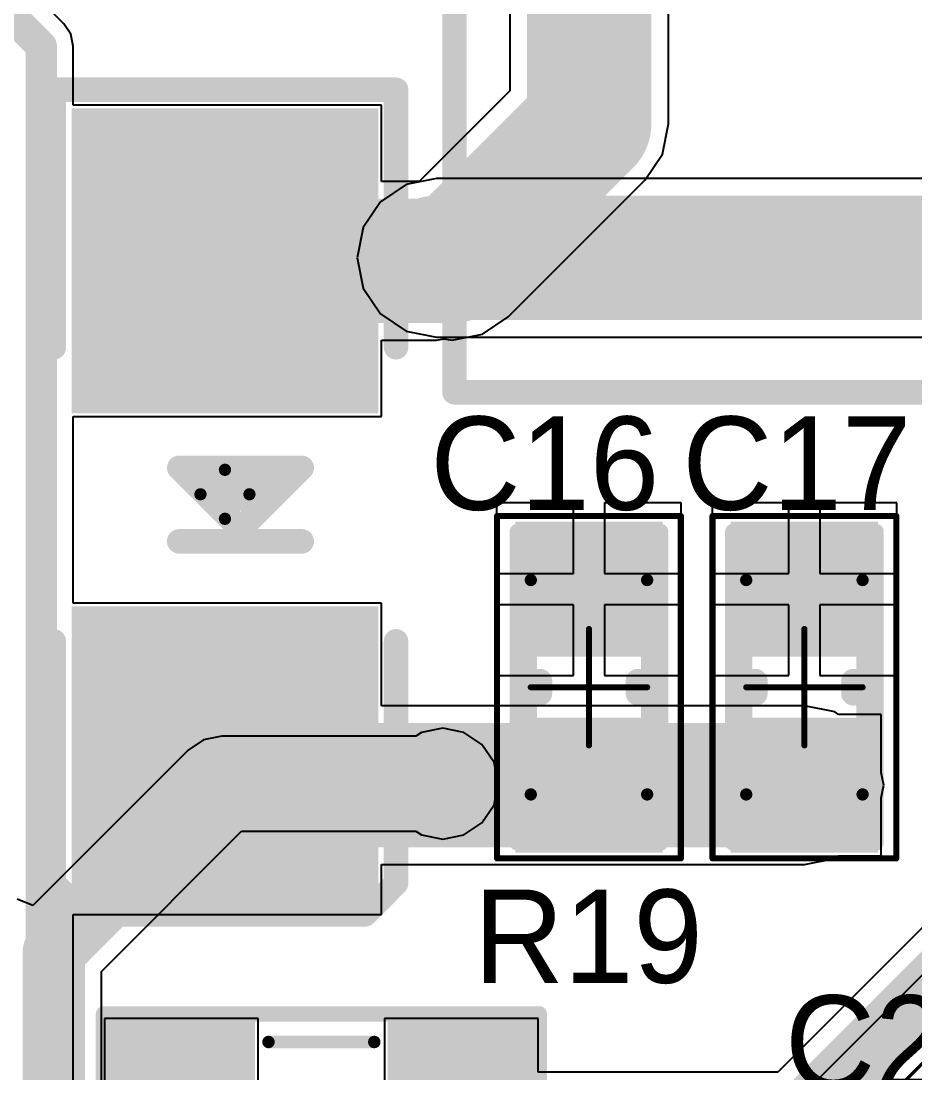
# Model space of a CAD drawing. Header units: millimetres. Extents: x 3.76 to 6.92, y 1.08 to 2.74.
# Drawn here: x 5.9935 to 6.2808, y 2.037 to 2.3751 of the extents above; entities that cross this region are included whole.
import ezdxf

# ---------------------------------------------------------------- set-up
doc = ezdxf.new("R2010")
doc.units = ezdxf.units.MM
doc.header["$MEASUREMENT"] = 0
for name, color, linetype in [('BottomLayer', 5, 'Continuous'), ('Mechanical1', 6, 'Continuous'), ('Mechanical13', 56, 'Continuous'), ('Mechanical15', 56, 'Continuous'), ('MultiLayer', 9, 'Continuous'), ('TopLayer', 1, 'Continuous'), ('TopOverlay', 2, 'Continuous'), ('TopPaste', 8, 'Continuous'), ('TopSolder', 216, 'Continuous'), ('ViaHoleLayer', 16, 'Continuous')]:
    doc.layers.add(name, color=color, linetype=linetype)

# ---------------------------------------------------------------- blocks, each defined once
blk = doc.blocks.new('RES_SMD_0805_24')
at = {"layer": 'TopLayer'}
for points in [[(-0.06469, -0.0275), (-0.02532, -0.0275), (-0.06469, 0.0275), (-0.02532, 0.0275)], [(0.02531, -0.0275), (0.06468, -0.0275), (0.02531, 0.0275), (0.06468, 0.0275)]]:
    blk.add_solid(points, dxfattribs=at)
at = {"layer": 'TopOverlay'}
for points, const_width in [([(-0.07, 0.033), (-0.07, -0.034)], 0.005), ([(0.07, 0.033), (-0.07, 0.033)], 0.005), ([(0.07, 0.033), (0.07, -0.034)], 0.005), ([(0.017, 0.025), (-0.017, 0.025)], 0.004), ([(0.017, -0.025), (-0.017, -0.025)], 0.004), ([(0.07, -0.034), (-0.07, -0.034)], 0.005)]:
    blk.add_lwpolyline(points, dxfattribs=dict(at, const_width=const_width))
for points, const_width in [([(-0.07125, 0.033, 1), (-0.06875, 0.033, 1)], 0.0025), ([(-0.07125, 0.033, 1), (-0.06875, 0.033, 1)], 0.0025), ([(0.06875, 0.033, 1), (0.07125, 0.033, 1)], 0.0025), ([(0.06875, 0.033, 1), (0.07125, 0.033, 1)], 0.0025), ([(-0.018, 0.025, 1), (-0.016, 0.025, 1)], 0.002), ([(0.016, 0.025, 1), (0.018, 0.025, 1)], 0.002), ([(-0.018, -0.025, 1), (-0.016, -0.025, 1)], 0.002), ([(0.016, -0.025, 1), (0.018, -0.025, 1)], 0.002), ([(-0.07125, -0.034, 1), (-0.06875, -0.034, 1)], 0.0025), ([(-0.07125, -0.034, 1), (-0.06875, -0.034, 1)], 0.0025), ([(0.06875, -0.034, 1), (0.07125, -0.034, 1)], 0.0025), ([(0.06875, -0.034, 1), (0.07125, -0.034, 1)], 0.0025)]:
    blk.add_lwpolyline(points, format="xyb", close=True, dxfattribs=dict(at, const_width=const_width))
at = {"layer": 'TopPaste'}
for points in [[(-0.06469, -0.0275), (-0.02532, -0.0275), (-0.06469, 0.0275), (-0.02532, 0.0275)], [(0.02531, -0.0275), (0.06468, -0.0275), (0.02531, 0.0275), (0.06468, 0.0275)]]:
    blk.add_solid(points, dxfattribs=at)
at = {"layer": 'TopSolder'}
for points in [[(-0.06869, -0.0315), (-0.02132, -0.0315), (-0.06869, 0.0315), (-0.02132, 0.0315)], [(0.02131, -0.0315), (0.06868, -0.0315), (0.02131, 0.0315), (0.06868, 0.0315)]]:
    blk.add_solid(points, dxfattribs=at)
blk = doc.blocks.new('L_SMD_M_12_10_46')
at = {"layer": 'TopOverlay', "const_width": 0.00787}
for points in [[(0.23622, -0.23622), (0.23622, 0.23622)], [(0.23622, -0.23622), (0.11417, -0.23622)]]:
    blk.add_lwpolyline(points, dxfattribs=at)
at = {"layer": 'TopOverlay', "const_width": 0.00394}
for points in [[(0.1122, -0.23622, 1), (0.11614, -0.23622, 1)], [(0.23425, -0.23622, 1), (0.23819, -0.23622, 1)], [(0.23425, -0.23622, 1), (0.23819, -0.23622, 1)]]:
    blk.add_lwpolyline(points, format="xyb", close=True, dxfattribs=at)
blk = doc.blocks.new('DIO_SMD_106_53')
at = {"layer": 'Mechanical1', "const_width": 0.00394}
for points in [[(0.005, 0.00787), (0.005, -0.00787)], [(-0.00287, 0), (0.01287, 0)]]:
    blk.add_lwpolyline(points, dxfattribs=at)
at = {"layer": 'Mechanical1', "const_width": 0.00197}
for points in [[(0.00402, 0.00787, 1), (0.00598, 0.00787, 1)], [(-0.00386, 0, 1), (-0.00189, 0, 1)], [(0.01189, 0, 1), (0.01386, 0, 1)], [(0.00402, -0.00787, 1), (0.00598, -0.00787, 1)]]:
    blk.add_lwpolyline(points, format="xyb", close=True, dxfattribs=at)
at = {"layer": 'TopLayer'}
for points in [[(-0.035, 0.04528), (-0.125, 0.04528), (-0.035, -0.04528), (-0.125, -0.04528)], [(0.125, 0.04528), (0.035, 0.04528), (0.125, -0.04528), (0.035, -0.04528)]]:
    blk.add_solid(points, dxfattribs=at)
at = {"layer": 'TopOverlay', "const_width": 0.00787}
for points in [[(-0.12, 0.055), (-0.13, 0.045)], [(-0.12, 0.055), (-0.04224, 0.055)], [(0.05224, 0.055), (0.135, 0.055)], [(0.135, 0.055), (0.135, -0.055)], [(-0.13, 0.045), (-0.13, -0.045)], [(-0.01012, 0.01469), (-0.01012, -0.02468)], [(0.0135, 0.01469), (-0.00618, -0.005)], [(0.0135, 0.01469), (0.0135, -0.02468)], [(0.00957, 0.00681), (0.00957, -0.01681)], [(0.00366, 0.00091), (0.00366, -0.01091)], [(-0.00618, -0.005), (0.0135, -0.02468)], [(-0.13, -0.045), (-0.12, -0.055)], [(-0.12, -0.055), (-0.04224, -0.055)], [(0.05224, -0.055), (0.135, -0.055)]]:
    blk.add_lwpolyline(points, dxfattribs=at)
at = {"layer": 'TopOverlay', "const_width": 0.00394}
for points in [[(-0.12197, 0.055, 1), (-0.11803, 0.055, 1)], [(-0.12197, 0.055, 1), (-0.11803, 0.055, 1)], [(-0.04421, 0.055, 1), (-0.04028, 0.055, 1)], [(0.05028, 0.055, 1), (0.05421, 0.055, 1)], [(0.13303, 0.055, 1), (0.13697, 0.055, 1)], [(0.13303, 0.055, 1), (0.13697, 0.055, 1)], [(-0.13197, 0.045, 1), (-0.12803, 0.045, 1)], [(-0.13197, 0.045, 1), (-0.12803, 0.045, 1)], [(-0.01209, 0.01469, 1), (-0.00815, 0.01469, 1)], [(0.01154, 0.01469, 1), (0.01547, 0.01469, 1)], [(0.01154, 0.01469, 1), (0.01547, 0.01469, 1)], [(0.0076, 0.00681, 1), (0.01154, 0.00681, 1)], [(0.00169, 0.00091, 1), (0.00563, 0.00091, 1)], [(-0.00815, -0.005, 1), (-0.00421, -0.005, 1)], [(-0.00815, -0.005, 1), (-0.00421, -0.005, 1)], [(0.00169, -0.01091, 1), (0.00563, -0.01091, 1)], [(0.0076, -0.01681, 1), (0.01154, -0.01681, 1)], [(-0.01209, -0.02468, 1), (-0.00815, -0.02468, 1)], [(0.01154, -0.02468, 1), (0.01547, -0.02468, 1)], [(0.01154, -0.02468, 1), (0.01547, -0.02468, 1)], [(-0.13197, -0.045, 1), (-0.12803, -0.045, 1)], [(-0.13197, -0.045, 1), (-0.12803, -0.045, 1)], [(-0.12197, -0.055, 1), (-0.11803, -0.055, 1)], [(-0.12197, -0.055, 1), (-0.11803, -0.055, 1)], [(-0.04421, -0.055, 1), (-0.04028, -0.055, 1)], [(0.05028, -0.055, 1), (0.05421, -0.055, 1)], [(0.13303, -0.055, 1), (0.13697, -0.055, 1)], [(0.13303, -0.055, 1), (0.13697, -0.055, 1)]]:
    blk.add_lwpolyline(points, format="xyb", close=True, dxfattribs=at)
at = {"layer": 'TopPaste'}
for points in [[(-0.035, 0.04528), (-0.125, 0.04528), (-0.035, -0.04528), (-0.125, -0.04528)], [(0.125, 0.04528), (0.035, 0.04528), (0.125, -0.04528), (0.035, -0.04528)]]:
    blk.add_solid(points, dxfattribs=at)
at = {"layer": 'TopSolder'}
for points in [[(-0.031, 0.04928), (-0.129, 0.04928), (-0.031, -0.04928), (-0.129, -0.04928)], [(0.129, 0.04928), (0.031, 0.04928), (0.129, -0.04928), (0.031, -0.04928)]]:
    blk.add_solid(points, dxfattribs=at)
blk = doc.blocks.new('CN_SMD_0603_65')
at = {"layer": 'Mechanical13', "const_width": 0.00394}
for points in [[(-0.03445, 0.0187), (-0.03445, -0.0187)], [(-0.03445, 0.0187), (0.03445, 0.0187)], [(0.03445, 0.0187), (0.03445, -0.0187)], [(-0.03445, -0.0187), (0.03445, -0.0187)]]:
    blk.add_lwpolyline(points, dxfattribs=at)
at = {"layer": 'Mechanical13', "const_width": 0.00197}
for points in [[(-0.03543, 0.0187, 1), (-0.03346, 0.0187, 1)], [(-0.03543, 0.0187, 1), (-0.03346, 0.0187, 1)], [(0.03346, 0.0187, 1), (0.03543, 0.0187, 1)], [(0.03346, 0.0187, 1), (0.03543, 0.0187, 1)], [(-0.03543, -0.0187, 1), (-0.03346, -0.0187, 1)], [(-0.03543, -0.0187, 1), (-0.03346, -0.0187, 1)], [(0.03346, -0.0187, 1), (0.03543, -0.0187, 1)], [(0.03346, -0.0187, 1), (0.03543, -0.0187, 1)]]:
    blk.add_lwpolyline(points, format="xyb", close=True, dxfattribs=at)
at = {"layer": 'Mechanical15', "const_width": 0.00197}
for points in [[(-0.055, 0.02953), (-0.055, -0.02953)], [(-0.055, 0.02953), (0.055, 0.02953)], [(0.055, 0.02953), (0.055, -0.02953)], [(0, 0.0187), (0, -0.0187)], [(-0.0187, 0), (0.0187, 0)], [(-0.055, -0.02953), (0.055, -0.02953)]]:
    blk.add_lwpolyline(points, dxfattribs=at)
at = {"layer": 'Mechanical15', "const_width": 0.000984}
for points in [[(-0.05549, 0.02953, 1), (-0.05451, 0.02953, 1)], [(-0.05549, 0.02953, 1), (-0.05451, 0.02953, 1)], [(0.05451, 0.02953, 1), (0.05549, 0.02953, 1)], [(0.05451, 0.02953, 1), (0.05549, 0.02953, 1)], [(-0.00049, 0.0187, 1), (0.00049, 0.0187, 1)], [(-0.01919, 0, 1), (-0.01821, 0, 1)], [(0.01821, 0, 1), (0.01919, 0, 1)], [(-0.00049, -0.0187, 1), (0.00049, -0.0187, 1)], [(-0.05549, -0.02953, 1), (-0.05451, -0.02953, 1)], [(-0.05549, -0.02953, 1), (-0.05451, -0.02953, 1)], [(0.05451, -0.02953, 1), (0.05549, -0.02953, 1)], [(0.05451, -0.02953, 1), (0.05549, -0.02953, 1)]]:
    blk.add_lwpolyline(points, format="xyb", close=True, dxfattribs=at)
at = {"layer": 'TopLayer'}
for points in [[(-0.01378, -0.01969), (-0.01378, 0.01969), (-0.04921, -0.01969), (-0.04921, 0.01969)], [(0.04921, -0.01969), (0.04921, 0.01969), (0.01378, -0.01969), (0.01378, 0.01969)]]:
    blk.add_solid(points, dxfattribs=at)
at = {"layer": 'TopOverlay'}
for points, const_width in [([(-0.05, 0.023), (-0.05, -0.023)], 0.005), ([(-0.05, 0.023), (0.05, 0.023)], 0.005), ([(0.05, 0.023), (0.05, -0.023)], 0.005), ([(-0.00197, 0.01575), (0.00197, 0.01575)], 0.00787), ([(-0.00197, -0.01575), (0.00197, -0.01575)], 0.00787), ([(-0.05, -0.023), (0.05, -0.023)], 0.005)]:
    blk.add_lwpolyline(points, dxfattribs=dict(at, const_width=const_width))
for points, const_width in [([(-0.05125, 0.023, 1), (-0.04875, 0.023, 1)], 0.0025), ([(-0.05125, 0.023, 1), (-0.04875, 0.023, 1)], 0.0025), ([(0.04875, 0.023, 1), (0.05125, 0.023, 1)], 0.0025), ([(0.04875, 0.023, 1), (0.05125, 0.023, 1)], 0.0025), ([(-0.00394, 0.01575, 1), (0, 0.01575, 1)], 0.00394), ([(0, 0.01575, 1), (0.00394, 0.01575, 1)], 0.00394), ([(-0.00394, -0.01575, 1), (0, -0.01575, 1)], 0.00394), ([(0, -0.01575, 1), (0.00394, -0.01575, 1)], 0.00394), ([(-0.05125, -0.023, 1), (-0.04875, -0.023, 1)], 0.0025), ([(-0.05125, -0.023, 1), (-0.04875, -0.023, 1)], 0.0025), ([(0.04875, -0.023, 1), (0.05125, -0.023, 1)], 0.0025), ([(0.04875, -0.023, 1), (0.05125, -0.023, 1)], 0.0025)]:
    blk.add_lwpolyline(points, format="xyb", close=True, dxfattribs=dict(at, const_width=const_width))
at = {"layer": 'TopPaste'}
for points in [[(-0.01378, -0.01969), (-0.01378, 0.01969), (-0.04921, -0.01969), (-0.04921, 0.01969)], [(0.04921, -0.01969), (0.04921, 0.01969), (0.01378, -0.01969), (0.01378, 0.01969)]]:
    blk.add_solid(points, dxfattribs=at)
at = {"layer": 'TopSolder'}
for points in [[(-0.00978, -0.02369), (-0.00978, 0.02369), (-0.05321, -0.02369), (-0.05321, 0.02369)], [(0.05321, -0.02369), (0.05321, 0.02369), (0.00978, -0.02369), (0.00978, 0.02369)]]:
    blk.add_solid(points, dxfattribs=at)
blk = doc.blocks.new('CN_SMD_0603_66')
at = {"layer": 'Mechanical13', "const_width": 0.00394}
for points in [[(-0.03445, 0.0187), (-0.03445, -0.0187)], [(-0.03445, 0.0187), (0.03445, 0.0187)], [(0.03445, 0.0187), (0.03445, -0.0187)], [(-0.03445, -0.0187), (0.03445, -0.0187)]]:
    blk.add_lwpolyline(points, dxfattribs=at)
at = {"layer": 'Mechanical13', "const_width": 0.00197}
for points in [[(-0.03543, 0.0187, 1), (-0.03346, 0.0187, 1)], [(-0.03543, 0.0187, 1), (-0.03346, 0.0187, 1)], [(0.03346, 0.0187, 1), (0.03543, 0.0187, 1)], [(0.03346, 0.0187, 1), (0.03543, 0.0187, 1)], [(-0.03543, -0.0187, 1), (-0.03346, -0.0187, 1)], [(-0.03543, -0.0187, 1), (-0.03346, -0.0187, 1)], [(0.03346, -0.0187, 1), (0.03543, -0.0187, 1)], [(0.03346, -0.0187, 1), (0.03543, -0.0187, 1)]]:
    blk.add_lwpolyline(points, format="xyb", close=True, dxfattribs=at)
at = {"layer": 'Mechanical15', "const_width": 0.00197}
for points in [[(-0.055, 0.02953), (-0.055, -0.02953)], [(-0.055, 0.02953), (0.055, 0.02953)], [(0.055, 0.02953), (0.055, -0.02953)], [(0, 0.0187), (0, -0.0187)], [(-0.0187, 0), (0.0187, 0)], [(-0.055, -0.02953), (0.055, -0.02953)]]:
    blk.add_lwpolyline(points, dxfattribs=at)
at = {"layer": 'Mechanical15', "const_width": 0.000984}
for points in [[(-0.05549, 0.02953, 1), (-0.05451, 0.02953, 1)], [(-0.05549, 0.02953, 1), (-0.05451, 0.02953, 1)], [(0.05451, 0.02953, 1), (0.05549, 0.02953, 1)], [(0.05451, 0.02953, 1), (0.05549, 0.02953, 1)], [(-0.00049, 0.0187, 1), (0.00049, 0.0187, 1)], [(-0.01919, 0, 1), (-0.01821, 0, 1)], [(0.01821, 0, 1), (0.01919, 0, 1)], [(-0.00049, -0.0187, 1), (0.00049, -0.0187, 1)], [(-0.05549, -0.02953, 1), (-0.05451, -0.02953, 1)], [(-0.05549, -0.02953, 1), (-0.05451, -0.02953, 1)], [(0.05451, -0.02953, 1), (0.05549, -0.02953, 1)], [(0.05451, -0.02953, 1), (0.05549, -0.02953, 1)]]:
    blk.add_lwpolyline(points, format="xyb", close=True, dxfattribs=at)
at = {"layer": 'TopLayer'}
for points in [[(-0.01378, -0.01969), (-0.01378, 0.01969), (-0.04921, -0.01969), (-0.04921, 0.01969)], [(0.04921, -0.01969), (0.04921, 0.01969), (0.01378, -0.01969), (0.01378, 0.01969)]]:
    blk.add_solid(points, dxfattribs=at)
at = {"layer": 'TopOverlay'}
for points, const_width in [([(-0.05, 0.023), (-0.05, -0.023)], 0.005), ([(-0.05, 0.023), (0.05, 0.023)], 0.005), ([(0.05, 0.023), (0.05, -0.023)], 0.005), ([(-0.00197, 0.01575), (0.00197, 0.01575)], 0.00787), ([(-0.00197, -0.01575), (0.00197, -0.01575)], 0.00787), ([(-0.05, -0.023), (0.05, -0.023)], 0.005)]:
    blk.add_lwpolyline(points, dxfattribs=dict(at, const_width=const_width))
for points, const_width in [([(-0.05125, 0.023, 1), (-0.04875, 0.023, 1)], 0.0025), ([(-0.05125, 0.023, 1), (-0.04875, 0.023, 1)], 0.0025), ([(0.04875, 0.023, 1), (0.05125, 0.023, 1)], 0.0025), ([(0.04875, 0.023, 1), (0.05125, 0.023, 1)], 0.0025), ([(-0.00394, 0.01575, 1), (0, 0.01575, 1)], 0.00394), ([(0, 0.01575, 1), (0.00394, 0.01575, 1)], 0.00394), ([(-0.00394, -0.01575, 1), (0, -0.01575, 1)], 0.00394), ([(0, -0.01575, 1), (0.00394, -0.01575, 1)], 0.00394), ([(-0.05125, -0.023, 1), (-0.04875, -0.023, 1)], 0.0025), ([(-0.05125, -0.023, 1), (-0.04875, -0.023, 1)], 0.0025), ([(0.04875, -0.023, 1), (0.05125, -0.023, 1)], 0.0025), ([(0.04875, -0.023, 1), (0.05125, -0.023, 1)], 0.0025)]:
    blk.add_lwpolyline(points, format="xyb", close=True, dxfattribs=dict(at, const_width=const_width))
at = {"layer": 'TopPaste'}
for points in [[(-0.01378, -0.01969), (-0.01378, 0.01969), (-0.04921, -0.01969), (-0.04921, 0.01969)], [(0.04921, -0.01969), (0.04921, 0.01969), (0.01378, -0.01969), (0.01378, 0.01969)]]:
    blk.add_solid(points, dxfattribs=at)
at = {"layer": 'TopSolder'}
for points in [[(-0.00978, -0.02369), (-0.00978, 0.02369), (-0.05321, -0.02369), (-0.05321, 0.02369)], [(0.05321, -0.02369), (0.05321, 0.02369), (0.00978, -0.02369), (0.00978, 0.02369)]]:
    blk.add_solid(points, dxfattribs=at)

msp = doc.modelspace()

# ---------------------------------------------------------------- linework, layer by layer
at = {"layer": 'BottomLayer'}
for p, q in [((6.11725, 2.32255), (6.10898, 2.31702)), ((6.127, 2.32449), (6.11725, 2.32255)), ((6.458, 2.32449), (6.127, 2.32449)), ((6.10898, 2.31702), (6.10345, 2.30875)), ((6.10345, 2.30875), (6.10151, 2.299)), ((6.10151, 2.299), (6.10345, 2.28925)), ((6.10345, 2.28925), (6.10898, 2.28098)), ((6.10898, 2.28098), (6.11725, 2.27545)), ((6.11725, 2.27545), (6.127, 2.27351)), ((6.127, 2.27351), (6.44744, 2.27351)), ((6.129, 2.14784), (6.12217, 2.14648)), ((6.13583, 2.14648), (6.129, 2.14784)), ((6.05215, 2.14413), (6.04719, 2.14081)), ((6.058, 2.14529), (6.05215, 2.14413)), ((6.12039, 2.14529), (6.058, 2.14529)), ((6.12217, 2.14648), (6.12039, 2.14529)), ((6.14162, 2.14262), (6.13583, 2.14648)), ((6.04719, 2.14081), (5.9972, 2.09082)), ((6.14548, 2.13683), (6.14162, 2.14262)), ((6.35479, 2.14021), (6.15491, 1.94033)), ((6.14684, 2.13), (6.14548, 2.13683)), ((6.14548, 2.12317), (6.14684, 2.13)), ((6.14162, 2.11738), (6.14548, 2.12317)), ((6.1662, 1.92278), (6.36622, 2.1228)), ((6.13583, 2.11352), (6.14162, 2.11738)), ((6.01929, 2.06967), (6.06433, 2.11471)), ((6.06433, 2.11471), (6.12039, 2.11471)), ((6.12039, 2.11471), (6.12217, 2.11352)), ((6.12217, 2.11352), (6.129, 2.11216)), ((6.129, 2.11216), (6.13583, 2.11352)), ((5.9972, 2.09082), (5.9922, 2.0929)), ((6.01929, 1.774), (6.01929, 2.06967))]:
    msp.add_line(p, q, dxfattribs=at)
for points, const_width in [([(6.127, 2.299), (6.458, 2.299)], 0.04), ([(6.004, 2.076), (6.058, 2.13)], 0.02), ([(6.058, 2.13), (6.129, 2.13)], 0.02), ([(6.156, 1.927), (6.362, 2.133)], 0.01), ([(6.004, 1.774), (6.004, 2.076)], 0.02)]:
    msp.add_lwpolyline(points, dxfattribs=dict(at, const_width=const_width))
for points, const_width in [([(6.117, 2.299, 1), (6.137, 2.299, 1)], 0.02), ([(6.12075, 2.299, 1), (6.13325, 2.299, 1)], 0.0125), ([(6.053, 2.13, 1), (6.063, 2.13, 1)], 0.01), ([(6.053, 2.13, 1), (6.063, 2.13, 1)], 0.01), ([(6.12275, 2.13, 1), (6.13525, 2.13, 1)], 0.0125), ([(6.124, 2.13, 1), (6.134, 2.13, 1)], 0.01), ([(5.999, 2.076, 1), (6.009, 2.076, 1)], 0.01), ([(5.999, 2.076, 1), (6.009, 2.076, 1)], 0.01)]:
    msp.add_lwpolyline(points, format="xyb", close=True, dxfattribs=dict(at, const_width=const_width))
at = {"layer": 'MultiLayer', "const_width": 0.0125}
for points in [[(6.12075, 2.299, 1), (6.13325, 2.299, 1)], [(6.12275, 2.13, 1), (6.13525, 2.13, 1)]]:
    msp.add_lwpolyline(points, format="xyb", close=True, dxfattribs=at)
at = {"layer": 'TopLayer'}
for p, q in [((6.00721, 2.37421), (5.95038, 2.43104)), ((6.1506, 2.3807), (6.1506, 2.35264)), ((6.20158, 2.34209), (6.20158, 2.3807)), ((6.00942, 2.3709), (6.00721, 2.37421)), ((6.0102, 2.367), (6.00942, 2.3709)), ((6.0102, 2.348), (6.0102, 2.367)), ((6.1506, 2.35264), (6.12144, 2.32349)), ((6.10928, 2.348), (6.0102, 2.348)), ((6.10928, 2.32349), (6.10928, 2.348)), ((6.19964, 2.33233), (6.20158, 2.34209)), ((6.19411, 2.32406), (6.19964, 2.33233)), ((6.12144, 2.32349), (6.10928, 2.32349)), ((6.15002, 2.27998), (6.19411, 2.32406)), ((6.14175, 2.27445), (6.15002, 2.27998)), ((6.10928, 2.248), (6.10928, 2.27251)), ((6.10928, 2.27251), (6.127, 2.27251)), ((6.127, 2.27251), (6.1295, 2.27301)), ((6.1295, 2.27301), (6.132, 2.27251)), ((6.132, 2.27251), (6.14175, 2.27445)), ((6.0102, 2.188), (6.0102, 2.248)), ((6.0102, 2.248), (6.10928, 2.248)), ((6.171, 2.22021), (6.14632, 2.22021)), ((6.14632, 2.22021), (6.14632, 2.1975)), ((6.171, 2.1975), (6.171, 2.22021)), ((6.20568, 2.22021), (6.181, 2.22021)), ((6.181, 2.22021), (6.181, 2.1975)), ((6.20568, 2.1975), (6.20568, 2.22021)), ((6.24025, 2.22021), (6.21556, 2.22021)), ((6.21556, 2.22021), (6.21556, 2.1975)), ((6.24025, 2.1975), (6.24025, 2.22021)), ((6.27493, 2.22021), (6.25025, 2.22021)), ((6.25025, 2.22021), (6.25025, 2.1975)), ((6.27493, 2.1975), (6.27493, 2.22021)), ((6.14632, 2.1975), (6.171, 2.1975)), ((6.181, 2.1975), (6.20568, 2.1975)), ((6.21556, 2.1975), (6.24025, 2.1975)), ((6.25025, 2.1975), (6.27493, 2.1975)), ((6.10928, 2.188), (6.0102, 2.188)), ((6.10928, 2.15499), (6.10928, 2.188)), ((6.171, 2.1875), (6.14632, 2.1875)), ((6.14632, 2.1875), (6.14632, 2.16478)), ((6.171, 2.16478), (6.171, 2.1875)), ((6.20568, 2.1875), (6.181, 2.1875)), ((6.181, 2.1875), (6.181, 2.16478)), ((6.20568, 2.16478), (6.20568, 2.1875)), ((6.24025, 2.1875), (6.21556, 2.1875)), ((6.21556, 2.1875), (6.21556, 2.16478)), ((6.24025, 2.16478), (6.24025, 2.1875)), ((6.27493, 2.1875), (6.25025, 2.1875)), ((6.25025, 2.1875), (6.25025, 2.16478)), ((6.27493, 2.16478), (6.27493, 2.1875)), ((6.14632, 2.16478), (6.171, 2.16478)), ((6.181, 2.16478), (6.20568, 2.16478)), ((6.21556, 2.16478), (6.24025, 2.16478)), ((6.25025, 2.16478), (6.27493, 2.16478)), ((6.24525, 2.15499), (6.10928, 2.15499)), ((6.255, 2.15305), (6.24525, 2.15499)), ((6.25625, 2.15222), (6.255, 2.15305)), ((6.26993, 2.15222), (6.25625, 2.15222)), ((6.26993, 2.13355), (6.26993, 2.15222)), ((6.27074, 2.1295), (6.26993, 2.13355)), ((6.26993, 2.12546), (6.27074, 2.1295)), ((6.26993, 2.10679), (6.26993, 2.12546)), ((6.24525, 2.10401), (6.255, 2.10595)), ((6.255, 2.10595), (6.25625, 2.10679)), ((6.25625, 2.10679), (6.26993, 2.10679)), ((6.10928, 2.088), (6.10928, 2.10401)), ((6.10928, 2.10401), (6.24525, 2.10401)), ((6.29921, 2.09983), (6.23666, 2.03729)), ((6.0102, 1.77136), (6.0102, 2.088)), ((6.0102, 2.088), (6.10928, 2.088)), ((6.25381, 2.01118), (6.32531, 2.08269)), ((6.06969, 2.0545), (6.02032, 2.0545)), ((6.02032, 2.0545), (6.02032, 1.9895)), ((6.06969, 1.9895), (6.06969, 2.0545)), ((6.15969, 2.0545), (6.11032, 2.0545)), ((6.11032, 2.0545), (6.11032, 1.9895)), ((6.15969, 2.03729), (6.15969, 2.0545)), ((6.23666, 2.03729), (6.15969, 2.03729))]:
    msp.add_line(p, q, dxfattribs=at)
for points, const_width in [([(6.17609, 2.34209), (6.17609, 2.492)], 0.04), ([(5.94018, 2.42682), (6, 2.367)], 0.01), ([(6, 1.7627), (6, 2.367)], 0.01), ([(6.132, 2.298), (6.17609, 2.34209)], 0.04), ([(6.059, 2.298), (6.127, 2.298)], 0.04), ([(6.059, 2.138), (6.0675, 2.1295)], 0.04), ([(6.0675, 2.1295), (6.176, 2.1295)], 0.04), ([(6.176, 2.1295), (6.24525, 2.1295)], 0.04), ([(6.243, 2.022), (6.3145, 2.0935)], 0.02)]:
    msp.add_lwpolyline(points, dxfattribs=dict(at, const_width=const_width))
for points, const_width in [([(5.9975, 2.367, 1), (6.0025, 2.367, 1)], 0.005), ([(5.9975, 2.367, 1), (6.0025, 2.367, 1)], 0.005), ([(6.16609, 2.34209, 1), (6.18609, 2.34209, 1)], 0.02), ([(6.16609, 2.34209, 1), (6.18609, 2.34209, 1)], 0.02), ([(6.049, 2.298, 1), (6.069, 2.298, 1)], 0.02), ([(6.117, 2.298, 1), (6.137, 2.298, 1)], 0.02), ([(6.122, 2.298, 1), (6.142, 2.298, 1)], 0.02), ([(6.12075, 2.299, 1), (6.13325, 2.299, 1)], 0.0125), ([(6.049, 2.138, 1), (6.069, 2.138, 1)], 0.02), ([(6.0575, 2.1295, 1), (6.0775, 2.1295, 1)], 0.02), ([(6.0575, 2.1295, 1), (6.0775, 2.1295, 1)], 0.02), ([(6.166, 2.1295, 1), (6.186, 2.1295, 1)], 0.02), ([(6.166, 2.1295, 1), (6.186, 2.1295, 1)], 0.02), ([(6.23525, 2.1295, 1), (6.25525, 2.1295, 1)], 0.02), ([(6.12275, 2.13, 1), (6.13525, 2.13, 1)], 0.0125)]:
    msp.add_lwpolyline(points, format="xyb", close=True, dxfattribs=dict(at, const_width=const_width))
at = {"layer": 'ViaHoleLayer', "const_width": 0.0075}
for points in [[(6.12325, 2.299, 1), (6.13075, 2.299, 1)], [(6.12525, 2.13, 1), (6.13275, 2.13, 1)]]:
    msp.add_lwpolyline(points, format="xyb", close=True, dxfattribs=at)

# ---------------------------------------------------------------- block references
for name, p, rotation in [('L_SMD_M_12_10_46', (6.369, 2.492), 270), ('DIO_SMD_106_53', (6.059, 2.218), 90), ('CN_SMD_0603_66', (6.176, 2.161), 90), ('CN_SMD_0603_65', (6.24525, 2.161), 90), ('RES_SMD_0805_24', (6.09, 2.022), 180)]:
    msp.add_blockref(name, p, dxfattribs=dict(rotation=rotation))

# ---------------------------------------------------------------- texts
at = {"layer": 'TopOverlay'}
for s, p in [('C16', (6.125, 2.218)), ('C17', (6.206, 2.218)), ('R19', (6.139, 2.066)), ('C22', (6.239, 2.032))]:
    msp.add_text(s, height=0.03, dxfattribs=at).set_placement(p)

doc.saveas('drawing.dxf')
